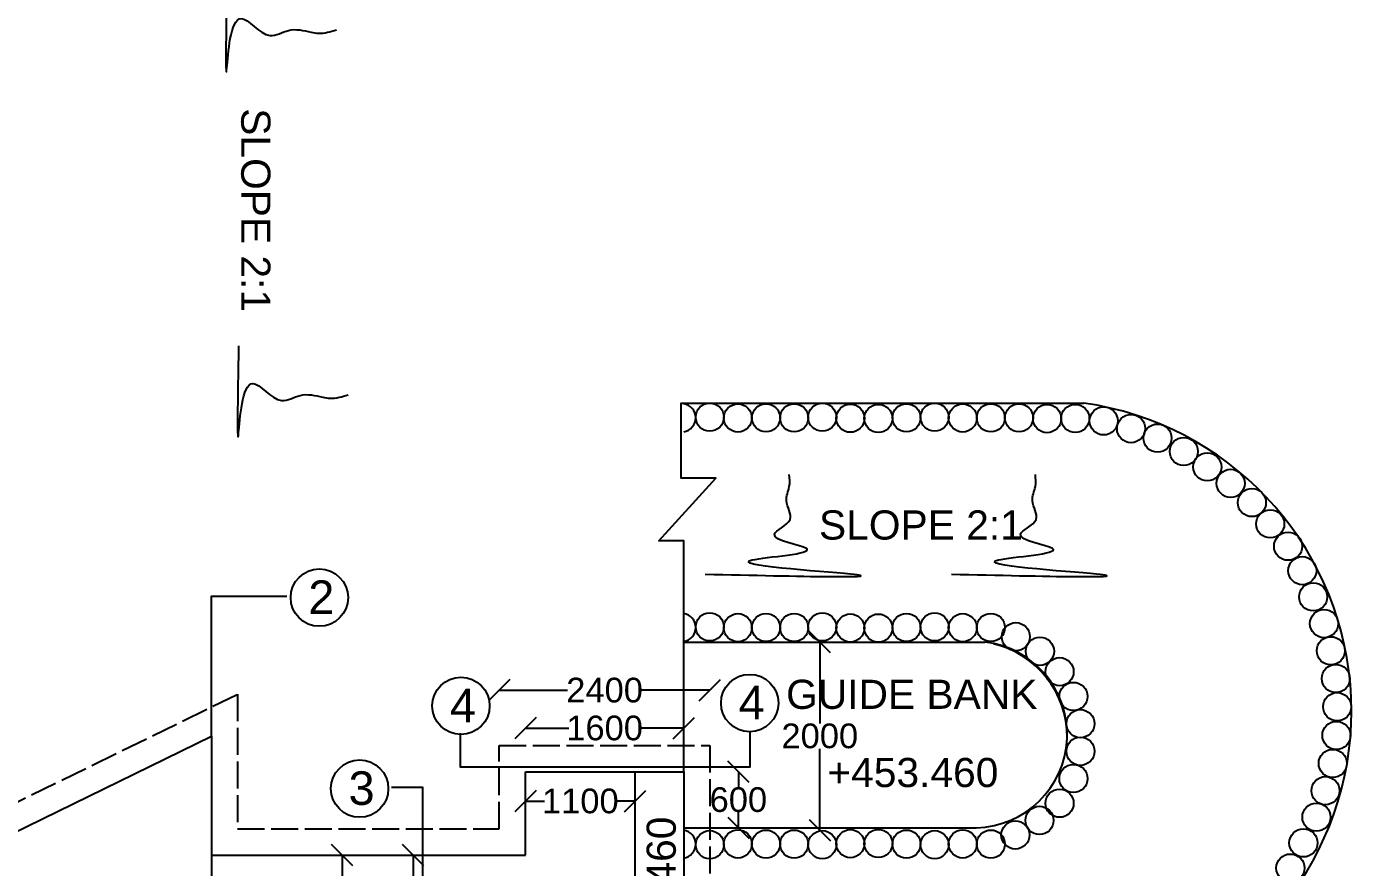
# Model space of a CAD drawing. Header units: millimetres. Extents: x 5124 to 6568637, y 2311 to 91879094.
# Drawn here: x 3733924 to 3739829, y 45942902 to 45946651 of the extents above; entities that cross this region are included whole.
import ezdxf

# ---------------------------------------------------------------- set-up
doc = ezdxf.new("R2010")
doc.units = ezdxf.units.MM
doc.header["$MEASUREMENT"] = 0
doc.linetypes.add('ACAD_ISO02W100', pattern=[15, 12, -3])
for name, color, linetype in [('DIMENSION', 7, 'Continuous'), ('DRAWING', 7, 'Continuous'), ('TEXT', 7, 'Continuous')]:
    doc.layers.add(name, color=color, linetype=linetype)
doc.styles.get("Standard").update_dxf_attribs({"font": 'arial.ttf', "height": 110})
doc.dimstyles.get("Standard").update_dxf_attribs({"dimtxt": 200, "dimasz": 110, "dimexe": 0.18, "dimexo": 0.0625, "dimgap": 0.09, "dimtad": 0, "dimtih": 1, "dimtoh": 1, "dimdec": 0, "dimzin": 0, "dimdsep": 46, "dimtxsty": 'Standard', "dimblk": 'OBLIQUE', "dimcen": 0.09, "dimse1": 1, "dimse2": 1, "dimadec": 0, "dimazin": 0, "dimtfac": 1, "dimtdec": 0, "dimtofl": 0, "dimtmove": 0, "dimatfit": 3, "dimfxl": 1, "dimtolj": 1, "dimtzin": 0, "dimarcsym": 0})

# ---------------------------------------------------------------- blocks, each defined once
blk = doc.blocks.new('_Oblique')
at = {"color": 0, "linetype": 'ByBlock', "lineweight": -2}
blk.add_line((-0.5, -0.5), (0.5, 0.5), dxfattribs=at)
blk = doc.blocks.new('*D183')
at = {"layer": 'Defpoints', "color": 0, "linetype": 'Continuous', "transparency": 16777216}
for p in [(3736970.1, 45943692.5), (3736031.2, 45943445.5), (3736970.1, 45943445.5)]:
    blk.add_point(p, dxfattribs=at)
at = {"layer": 'DIMENSION', "color": 0, "linetype": 'Continuous', "lineweight": -2, "transparency": 16777216}
for p, q in [((3736031.2, 45943692.5), (3736335.6, 45943692.5)), ((3736970.1, 45943692.5), (3736665.7, 45943692.5))]:
    blk.add_line(p, q, dxfattribs=at)
at = {"layer": 'DIMENSION', "color": 0, "linetype": 'Continuous', "lineweight": -2, "transparency": 16777216, "xscale": 95, "yscale": 95, "zscale": 95, "rotation": 180}
blk.add_blockref('_Oblique', (3736031.2, 45943692.5), dxfattribs=at)
at = {"layer": 'DIMENSION', "color": 0, "linetype": 'Continuous', "lineweight": -2, "transparency": 16777216, "xscale": 95, "yscale": 95, "zscale": 95}
blk.add_blockref('_Oblique', (3736970.1, 45943692.5), dxfattribs=at)
at = {"layer": 'DIMENSION', "color": 0, "linetype": 'Continuous', "transparency": 16777216, "insert": (3736500.6, 45943692.5), "char_height": 110, "attachment_point": 5}
blk.add_mtext('\\A1;2400', dxfattribs=at)
blk = doc.blocks.new('*D184')
at = {"layer": 'Defpoints', "color": 0, "linetype": 'Continuous', "transparency": 16777216}
for p in [(3736853.2, 45943523.6), (3736148.1, 45943328.6), (3736853.2, 45943328.6)]:
    blk.add_point(p, dxfattribs=at)
at = {"layer": 'DIMENSION', "color": 0, "linetype": 'Continuous', "lineweight": -2, "transparency": 16777216}
for p, q in [((3736148.1, 45943523.6), (3736341.7, 45943523.6)), ((3736853.2, 45943523.6), (3736659.6, 45943523.6))]:
    blk.add_line(p, q, dxfattribs=at)
at = {"layer": 'DIMENSION', "color": 0, "linetype": 'Continuous', "lineweight": -2, "transparency": 16777216, "xscale": 95, "yscale": 95, "zscale": 95, "rotation": 180}
blk.add_blockref('_Oblique', (3736148.1, 45943523.6), dxfattribs=at)
at = {"layer": 'DIMENSION', "color": 0, "linetype": 'Continuous', "lineweight": -2, "transparency": 16777216, "xscale": 95, "yscale": 95, "zscale": 95}
blk.add_blockref('_Oblique', (3736853.2, 45943523.6), dxfattribs=at)
at = {"layer": 'DIMENSION', "color": 0, "linetype": 'Continuous', "transparency": 16777216, "insert": (3736500.6, 45943523.6), "char_height": 110, "attachment_point": 5}
blk.add_mtext('\\A1;1600', dxfattribs=at)
blk = doc.blocks.new('*D185')
at = {"layer": 'Defpoints', "color": 0, "linetype": 'Continuous', "transparency": 16777216}
for p in [(3736148.1, 45943198.3), (3736636.6, 45943198.3), (3736636.6, 45943198.3)]:
    blk.add_point(p, dxfattribs=at)
at = {"layer": 'DIMENSION', "color": 0, "linetype": 'Continuous', "lineweight": -2, "transparency": 16777216}
for p, q in [((3736148.1, 45943198.3), (3736233.4, 45943198.3)), ((3736636.6, 45943198.3), (3736551.3, 45943198.3))]:
    blk.add_line(p, q, dxfattribs=at)
at = {"layer": 'DIMENSION', "color": 0, "linetype": 'Continuous', "lineweight": -2, "transparency": 16777216, "xscale": 95, "yscale": 95, "zscale": 95, "rotation": 180}
blk.add_blockref('_Oblique', (3736148.1, 45943198.3), dxfattribs=at)
at = {"layer": 'DIMENSION', "color": 0, "linetype": 'Continuous', "lineweight": -2, "transparency": 16777216, "xscale": 95, "yscale": 95, "zscale": 95}
blk.add_blockref('_Oblique', (3736636.6, 45943198.3), dxfattribs=at)
at = {"layer": 'DIMENSION', "color": 0, "linetype": 'Continuous', "transparency": 16777216, "insert": (3736392.4, 45943198.3), "char_height": 110, "attachment_point": 5}
blk.add_mtext('\\A1;1100', dxfattribs=at)
blk = doc.blocks.new('*D186')
at = {"layer": 'Defpoints', "color": 0, "linetype": 'Continuous', "transparency": 16777216}
for p in [(3736853.2, 45943328.6), (3736853.2, 45943079.9), (3737096.8, 45943079.9)]:
    blk.add_point(p, dxfattribs=at)
at = {"layer": 'DIMENSION', "color": 0, "linetype": 'Continuous', "lineweight": -2, "transparency": 16777216}
for p, q in [((3737096.8, 45943328.6), (3737096.8, 45943260.5)), ((3737096.8, 45943079.9), (3737096.8, 45943148))]:
    blk.add_line(p, q, dxfattribs=at)
at = {"layer": 'DIMENSION', "color": 0, "linetype": 'Continuous', "lineweight": -2, "transparency": 16777216, "xscale": 95, "yscale": 95, "zscale": 95}
for p, rotation in [((3737096.8, 45943328.6), 90), ((3737096.8, 45943079.9), 270)]:
    blk.add_blockref('_Oblique', p, dxfattribs=dict(at, rotation=rotation))
at = {"layer": 'DIMENSION', "color": 0, "linetype": 'Continuous', "transparency": 16777216, "insert": (3737096.8, 45943204.3), "char_height": 110, "attachment_point": 5}
blk.add_mtext('\\A1;600', dxfattribs=at)
blk = doc.blocks.new('*D187')
at = {"layer": 'Defpoints', "color": 0, "linetype": 'Continuous', "transparency": 16777216}
for p in [(3735394.5, 45942957.6), (3735331.1, 45942498.8), (3735394.5, 45942498.8)]:
    blk.add_point(p, dxfattribs=at)
at = {"layer": 'DIMENSION', "color": 0, "linetype": 'Continuous', "lineweight": -2, "transparency": 16777216}
for p, q in [((3735331.1, 45942957.6), (3735331.1, 45942784.5)), ((3735331.1, 45942498.8), (3735331.1, 45942672))]:
    blk.add_line(p, q, dxfattribs=at)
at = {"layer": 'DIMENSION', "color": 0, "linetype": 'Continuous', "lineweight": -2, "transparency": 16777216, "xscale": 95, "yscale": 95, "zscale": 95}
for p, rotation in [((3735331.1, 45942957.6), 90), ((3735331.1, 45942498.8), 270)]:
    blk.add_blockref('_Oblique', p, dxfattribs=dict(at, rotation=rotation))
at = {"layer": 'DIMENSION', "color": 0, "linetype": 'Continuous', "transparency": 16777216, "insert": (3735331.1, 45942728.2), "char_height": 110, "attachment_point": 5}
blk.add_mtext('\\A1;1100', dxfattribs=at)
blk = doc.blocks.new('*D188')
at = {"layer": 'Defpoints', "color": 0, "linetype": 'Continuous', "transparency": 16777216}
for p in [(3735612.1, 45942957.6), (3735612.1, 45942281.8), (3735647.9, 45942281.8)]:
    blk.add_point(p, dxfattribs=at)
at = {"layer": 'DIMENSION', "color": 0, "linetype": 'Continuous', "lineweight": -2, "transparency": 16777216}
for p, q in [((3735647.9, 45942957.6), (3735647.9, 45942676)), ((3735647.9, 45942281.8), (3735647.9, 45942563.5))]:
    blk.add_line(p, q, dxfattribs=at)
at = {"layer": 'DIMENSION', "color": 0, "linetype": 'Continuous', "lineweight": -2, "transparency": 16777216, "xscale": 95, "yscale": 95, "zscale": 95}
for p, rotation in [((3735647.9, 45942957.6), 90), ((3735647.9, 45942281.8), 270)]:
    blk.add_blockref('_Oblique', p, dxfattribs=dict(at, rotation=rotation))
at = {"layer": 'DIMENSION', "color": 0, "linetype": 'Continuous', "transparency": 16777216, "insert": (3735647.9, 45942619.7), "char_height": 110, "attachment_point": 5}
blk.add_mtext('\\A1;1600', dxfattribs=at)
blk = doc.blocks.new('*D195')
at = {"layer": 'Defpoints', "color": 0, "linetype": 'Continuous', "transparency": 16777216}
for p in [(3737345.4, 45943907.3), (3737459.7, 45943907.3), (3737345.4, 45943069.5)]:
    blk.add_point(p, dxfattribs=at)
at = {"layer": 'DIMENSION', "color": 0, "linetype": 'Continuous', "lineweight": -2, "transparency": 16777216}
for p, q in [((3737459.7, 45943907.3), (3737459.7, 45943544.6)), ((3737459.7, 45943069.5), (3737459.7, 45943432.1))]:
    blk.add_line(p, q, dxfattribs=at)
at = {"layer": 'DIMENSION', "color": 0, "linetype": 'Continuous', "lineweight": -2, "transparency": 16777216, "xscale": 95, "yscale": 95, "zscale": 95}
for p, rotation in [((3737459.7, 45943907.3), 90), ((3737459.7, 45943069.5), 270)]:
    blk.add_blockref('_Oblique', p, dxfattribs=dict(at, rotation=rotation))
at = {"layer": 'DIMENSION', "color": 0, "linetype": 'Continuous', "transparency": 16777216, "insert": (3737459.7, 45943488.4), "char_height": 110, "attachment_point": 5}
blk.add_mtext('\\A1;2000', dxfattribs=at)

msp = doc.modelspace()

# ---------------------------------------------------------------- linework, layer by layer
at = {"layer": 'DIMENSION', "linetype": 'Continuous'}
msp.add_lwpolyline([(3734748.4, 45942957.6), (3734748.4, 45937365.4)], dxfattribs=at)
for centre in [(3735229.6, 45944105.3), (3735860.5, 45943622.8), (3737147.3, 45943635.5), (3735409, 45943254.1)]:
    msp.add_circle(centre, 127.7, dxfattribs=at)
at = {"layer": 'DRAWING', "linetype": 'Continuous'}
for p, q in [((3731682.1, 45941989.8), (3734748.4, 45943487.5)), ((3734748.4, 45943487.5), (3734748.4, 45942957.6)), ((3736148.1, 45942957.6), (3736148.1, 45943328.6)), ((3736148.1, 45943328.6), (3736853.2, 45943328.6)), ((3736853.2, 45943328.6), (3736853.2, 45942281.8)), ((3734748.4, 45942957.6), (3736148.1, 45942957.6))]:
    msp.add_line(p, q, dxfattribs=at)
for points in [[(3736853.2, 45943328.6), (3736853.2, 45944358), (3736742.9, 45944358), (3736996.2, 45944637.9), (3736842, 45944637.9), (3736842, 45944972.1), (3738636, 45944972.1)], [(3734748.4, 45943487.5), (3734748.4, 45944111.9), (3735084.8, 45944111.9)], [(3736853.2, 45943907.3), (3738195.8, 45943907.3)], [(3735856.9, 45943501.3), (3735856.9, 45943350.4), (3737150, 45943350.4), (3737150, 45943506.9)], [(3731901, 45941109.1), (3734714.5, 45942498.8), (3736636.6, 45942498.8), (3736636.6, 45943328.6)], [(3735550.5, 45943261.1), (3735689.8, 45943261.1), (3735689.8, 45941741.9), (3735570.1, 45941741.9)], [(3736853.2, 45943079.9), (3738156.6, 45943079.9)]]:
    msp.add_lwpolyline(points, dxfattribs=at)
at = {"layer": 'DRAWING', "linetype": 'ACAD_ISO02W100', "ltscale": 10}
msp.add_lwpolyline([(3730758.5, 45942106.7), (3731655.1, 45942106.7), (3734865.3, 45943674.7), (3734865.3, 45943074.5), (3736031.2, 45943074.5), (3736031.2, 45943445.5), (3736970.1, 45943445.5), (3736970.1, 45942164.9), (3734731.6, 45942164.9), (3732075.5, 45940805), (3732075.5, 45940161.5)], dxfattribs=at)
at = {"layer": 'DRAWING', "linetype": 'Continuous'}
for centre in [(3736969.5, 45944909.5), (3737094.6, 45944905.9), (3737220, 45944906.7), (3737345.4, 45944906.7), (3737470.8, 45944909.4), (3737595.8, 45944904.7), (3737720.7, 45944904), (3737846.1, 45944906.8), (3737971.5, 45944909.5), (3738096.6, 45944905.9), (3738222, 45944906.7), (3738347.5, 45944906.7), (3738472.6, 45944903.2), (3738598, 45944904), (3738724.9, 45944892.9), (3738847, 45944858.6), (3738964.8, 45944816.3), (3739081.8, 45944756.7), (3739186.7, 45944688.1), (3739290.6, 45944614.5), (3739385.4, 45944528.9), (3739467, 45944434.1), (3739546.6, 45944334.3), (3739610.1, 45944225.4), (3739658.5, 45944108.6), (3736969.5, 45943974.8), (3737094.6, 45943971.3), (3737220, 45943972), (3737345.4, 45943972), (3737470.8, 45943974.8), (3737595.8, 45943970), (3737720.7, 45943969.4), (3737846.1, 45943972.1), (3737971.5, 45943974.8), (3738096.6, 45943971.3), (3738222, 45943972), (3739706.9, 45943989.5), (3738333.4, 45943931.1), (3738440.8, 45943866.2), (3739737.1, 45943868.5), (3738528.2, 45943775.2), (3739759.3, 45943744.8), (3738590, 45943665), (3739765.3, 45943619), (3738621.3, 45943543.5), (3739762.1, 45943491.2), (3738621.3, 45943420.5), (3739745.6, 45943366.4), (3738590, 45943299), (3739713.2, 45943244.9), (3738528.2, 45943188.9), (3738438.7, 45943112.4), (3739673, 45943126.8), (3738331.3, 45943047.5), (3736969.5, 45943004), (3737094.6, 45943007.5), (3737220, 45943006.7), (3737345.4, 45943006.7), (3737470.8, 45943004), (3737595.8, 45943008.8), (3737720.7, 45943009.4), (3737846.1, 45943006.7), (3737971.5, 45943004), (3738096.6, 45943007.5), (3738222, 45943006.7), (3739614.8, 45943012.1), (3739556.9, 45942899.9)]:
    msp.add_circle(centre, 62.7, dxfattribs=at)
for centre, radius, start, end in [((3736844.1, 45944906.8), 62.7, 278.35537, 81.64463), ((3738444.1, 45943600.4), 1385.1, 287.82707, 82.03901), ((3736844.1, 45943972.1), 62.7, 278.35537, 81.64463), ((3738147.2, 45943495), 415.2, 271.29297, 83.27265), ((3738132.8, 45943482), 429.9, 0, 76.41739), ((3736844.1, 45943006.7), 62.7, 278.35537, 81.64463)]:
    msp.add_arc(centre, radius, start, end, dxfattribs=at)
for points in [[(3734817.7, 45946854.7), (3734817.7, 45946467.9), (3734880.6, 45946686.4), (3735008.8, 45946611.1), (3735091.8, 45946633.7), (3735192.4, 45946626.1), (3735225.1, 45946621.1), (3735305.5, 45946636.2)], [(3734869.9, 45945227.9), (3734869.9, 45944841.1), (3734932.8, 45945059.6), (3735061, 45944984.2), (3735144, 45945006.8), (3735244.6, 45944999.3), (3735277.3, 45944994.3), (3735357.7, 45945009.4)]]:
    msp.add_spline(points, degree=3, dxfattribs=at)
at = {"layer": 'DRAWING'}
for points in [[(3736949.5, 45944209.8), (3737596.5, 45944209.8), (3737158.9, 45944273.4), (3737400.1, 45944324.1), (3737257.1, 45944387.4), (3737327, 45944454.2), (3737310.9, 45944536.3), (3737323.9, 45944599.9), (3737323.9, 45944654.1)], [(3738046, 45944209.8), (3738693, 45944209.8), (3738255.4, 45944273.4), (3738496.6, 45944324.1), (3738353.6, 45944387.4), (3738423.5, 45944454.2), (3738407.4, 45944536.3), (3738420.4, 45944599.9), (3738420.4, 45944654.1)]]:
    msp.add_spline(points, degree=3, dxfattribs=at)

# ---------------------------------------------------------------- texts
at = {"layer": 'DRAWING', "linetype": 'Continuous', "char_height": 149.5, "width": 78.948, "attachment_point": 1}
for s, insert in [('2', (3735180.3, 45944182.2)), ('4', (3735811.2, 45943699.7)), ('4', (3737097.9, 45943712.5)), ('3', (3735359.7, 45943331.1))]:
    msp.add_mtext(s, dxfattribs=dict(at, insert=insert))
at = {"layer": 'TEXT'}
for s, rotation, p in [('SLOPE 2:1', 270, (3734881.3, 45946286.5)), (' +453.460', 90, (3736818, 45942316.4))]:
    msp.add_text(s, height=130, rotation=rotation, dxfattribs=at).set_placement(p)
for s, p in [('SLOPE 2:1', (3737456.1, 45944364.1)), ('GUIDE BANK', (3737309.6, 45943609.4)), ('+453.460', (3737493.1, 45943260.9))]:
    msp.add_text(s, height=130, dxfattribs=at).set_placement(p)

# ---------------------------------------------------------------- dimensions: what is measured, and where the dimension line sits
at = {"layer": 'DIMENSION', "linetype": 'Continuous'}
for base, p1, p2, text, picture, middle in [((3737459.7, 45943907.3), (3737345.4, 45943069.5), (3737345.4, 45943907.3), '2000', '*D195', (3737459.7, 45943488.4)), ((3737096.8, 45943079.9), (3736853.2, 45943328.6), (3736853.2, 45943079.9), '600', '*D186', (3737096.8, 45943204.3)), ((3735331.1, 45942498.8), (3735394.5, 45942957.6), (3735394.5, 45942498.8), '1100', '*D187', (3735331.1, 45942728.2)), ((3735647.9, 45942281.8), (3735612.1, 45942957.6), (3735612.1, 45942281.8), '1600', '*D188', (3735647.9, 45942619.7))]:
    dim = msp.add_linear_dim(base=base, p1=p1, p2=p2, angle=90, text=text, dimstyle='Standard', override={"dimasz": 95, "dimarcsym": 1}, dxfattribs=at)
    dim.commit()
    dim.dimension.update_dxf_attribs({"geometry": picture, "text_midpoint": middle})
for base, p1, p2, text, picture, middle in [((3736970.1, 45943692.5), (3736031.2, 45943445.5), (3736970.1, 45943445.5), '2400', '*D183', (3736500.6, 45943692.5)), ((3736853.2, 45943523.6), (3736148.1, 45943328.6), (3736853.2, 45943328.6), '1600', '*D184', (3736500.6, 45943523.6)), ((3736636.6, 45943198.3), (3736148.1, 45943198.3), (3736636.6, 45943198.3), '1100', '*D185', (3736392.4, 45943198.3))]:
    dim = msp.add_linear_dim(base=base, p1=p1, p2=p2, text=text, dimstyle='Standard', override={"dimasz": 95, "dimarcsym": 1}, dxfattribs=at)
    dim.commit()
    dim.dimension.update_dxf_attribs({"geometry": picture, "text_midpoint": middle})

doc.saveas('drawing.dxf')
